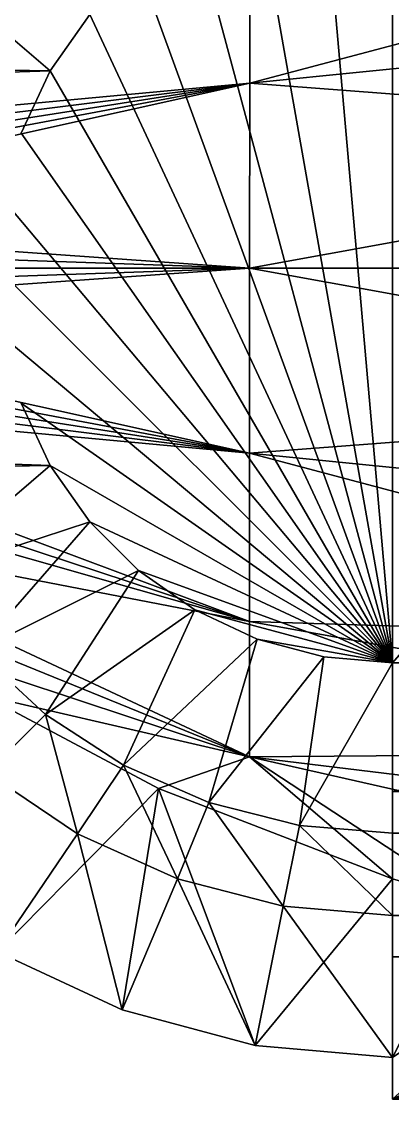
# Model space of a CAD drawing. Header units: inches. Extents: x 0 to 46333, y 12439 to 30520.
# Drawn here: x 14552.2 to 14570, y 18705.3 to 18757.3 of the extents above; entities that cross this region are included whole.
import ezdxf

# ---------------------------------------------------------------- set-up
doc = ezdxf.new("R2010")
doc.units = ezdxf.units.IN
doc.header["$MEASUREMENT"] = 0
doc.layers.add('DLX_FL1_LUM', color=7, linetype='Continuous', true_color=0xffd400)

msp = doc.modelspace()

# ---------------------------------------------------------------- linework, layer by layer
at = {"layer": 'DLX_FL1_LUM'}
for points in [[(14570.029, 18726.367, 0), (14566.724, 18764.167, 0)], [(14566.724, 18764.167, 0), (14570.029, 18726.367, 0)], [(14570.03, 18764.456, 0), (14570.029, 18726.367, 0)], [(14570.029, 18726.367, 0), (14570.03, 18764.456, 0)], [(14603.107, 18764.455, 0), (14570.029, 18726.367, 0)], [(14570.029, 18726.367, 0), (14603.107, 18764.455, 0)], [(14563.15, 18754.344, 0), (14597.771, 18763.543, 0)], [(14597.771, 18763.543, 0), (14563.15, 18754.344, 0)], [(14570.029, 18726.367, 0), (14563.517, 18763.307, 0)], [(14563.517, 18763.307, 0), (14570.029, 18726.367, 0)], [(14563.15, 18762.454, 0), (14563.15, 18754.344, 0)], [(14563.15, 18754.344, 0), (14563.15, 18762.454, 0)], [(14570.029, 18726.367, 0), (14560.509, 18761.904, 0)], [(14560.509, 18761.904, 0), (14570.029, 18726.367, 0)], [(14553.537, 18754.934, 0), (14547.227, 18760.357, 0)], [(14547.227, 18760.357, 0), (14553.537, 18754.934, 0)], [(14570.029, 18726.367, 0), (14557.789, 18760.001, 0)], [(14557.789, 18760.001, 0), (14570.029, 18726.367, 0)], [(14563.15, 18754.344, 0), (14597.77, 18757.812, 0)], [(14597.77, 18757.812, 0), (14563.15, 18754.344, 0)], [(14553.537, 18754.934, 0), (14555.442, 18757.653, 0)], [(14555.442, 18757.653, 0), (14553.537, 18754.934, 0)], [(14570.029, 18726.367, 0), (14555.442, 18757.653, 0)], [(14555.442, 18757.653, 0), (14570.029, 18726.367, 0)], [(14553.537, 18754.934, 0), (14547.509, 18755.03, 0)], [(14547.509, 18755.03, 0), (14553.537, 18754.934, 0)], [(14553.537, 18754.934, 0), (14547.64, 18754.734, 0)], [(14547.64, 18754.734, 0), (14553.537, 18754.934, 0)], [(14552.134, 18751.926, 0), (14553.537, 18754.934, 0)], [(14553.537, 18754.934, 0), (14552.134, 18751.926, 0)], [(14570.029, 18726.367, 0), (14553.537, 18754.934, 0)], [(14553.537, 18754.934, 0), (14570.029, 18726.367, 0)], [(14532.666, 18747.574, 0), (14563.15, 18754.344, 0)], [(14563.15, 18754.344, 0), (14532.666, 18747.574, 0)], [(14532.946, 18748.653, 0), (14563.15, 18754.344, 0)], [(14563.15, 18754.344, 0), (14532.946, 18748.653, 0)], [(14563.15, 18754.344, 0), (14533.305, 18749.658, 0)], [(14533.305, 18749.658, 0), (14563.15, 18754.344, 0)], [(14533.769, 18750.669, 0), (14563.15, 18754.344, 0)], [(14563.15, 18754.344, 0), (14533.769, 18750.669, 0)], [(14534.298, 18751.648, 0), (14563.15, 18754.344, 0)], [(14563.15, 18754.344, 0), (14534.298, 18751.648, 0)], [(14563.15, 18754.344, 0), (14563.149, 18745.412, 0)], [(14563.149, 18745.412, 0), (14563.15, 18754.344, 0)], [(14597.77, 18751.707, 0), (14563.15, 18754.344, 0)], [(14563.15, 18754.344, 0), (14597.77, 18751.707, 0)], [(14570.029, 18726.367, 0), (14552.134, 18751.926, 0)], [(14552.134, 18751.926, 0), (14570.029, 18726.367, 0)], [(14563.149, 18745.412, 0), (14597.77, 18751.707, 0)], [(14597.77, 18751.707, 0), (14563.149, 18745.412, 0)], [(14570.029, 18726.367, 0), (14551.275, 18748.72, 0)], [(14551.275, 18748.72, 0), (14570.029, 18726.367, 0)], [(14532.666, 18747.574, 0), (14563.149, 18745.412, 0)], [(14563.149, 18745.412, 0), (14532.666, 18747.574, 0)], [(14563.149, 18745.412, 0), (14532.484, 18746.476, 0)], [(14532.484, 18746.476, 0), (14563.149, 18745.412, 0)], [(14532.419, 18745.413, 0), (14563.149, 18745.412, 0)], [(14563.149, 18745.412, 0), (14532.419, 18745.413, 0)], [(14532.484, 18744.349, 0), (14563.149, 18745.412, 0)], [(14563.149, 18745.412, 0), (14532.484, 18744.349, 0)], [(14532.666, 18743.252, 0), (14563.149, 18745.412, 0)], [(14563.149, 18745.412, 0), (14532.666, 18743.252, 0)], [(14570.029, 18726.367, 0), (14550.986, 18745.412, 0)], [(14550.986, 18745.412, 0), (14570.029, 18726.367, 0)], [(14563.149, 18745.412, 0), (14597.77, 18739.115, 0)], [(14563.149, 18736.479, 0), (14563.149, 18745.412, 0)], [(14597.77, 18739.115, 0), (14563.149, 18745.412, 0)], [(14563.149, 18745.412, 0), (14597.77, 18745.41, 0)], [(14563.149, 18745.412, 0), (14563.149, 18736.479, 0)], [(14597.77, 18745.41, 0), (14563.149, 18745.412, 0)], [(14532.666, 18743.252, 0), (14563.149, 18736.479, 0)], [(14563.149, 18736.479, 0), (14532.666, 18743.252, 0)], [(14563.149, 18736.479, 0), (14532.946, 18742.174, 0)], [(14532.946, 18742.174, 0), (14563.149, 18736.479, 0)], [(14570.029, 18726.367, 0), (14551.275, 18742.105, 0)], [(14551.275, 18742.105, 0), (14570.029, 18726.367, 0)], [(14533.305, 18741.168, 0), (14563.149, 18736.479, 0)], [(14563.149, 18736.479, 0), (14533.305, 18741.168, 0)], [(14533.768, 18740.157, 0), (14563.149, 18736.479, 0)], [(14563.149, 18736.479, 0), (14533.768, 18740.157, 0)], [(14534.298, 18739.178, 0), (14563.149, 18728.369, 0)], [(14563.149, 18728.369, 0), (14534.298, 18739.178, 0)], [(14534.298, 18739.178, 0), (14563.149, 18736.479, 0)], [(14563.149, 18736.479, 0), (14534.298, 18739.178, 0)], [(14597.77, 18739.115, 0), (14563.149, 18736.479, 0)], [(14563.149, 18736.479, 0), (14597.77, 18739.115, 0)], [(14553.536, 18735.89, 0), (14552.134, 18738.899, 0)], [(14552.134, 18738.899, 0), (14553.536, 18735.89, 0)], [(14570.029, 18726.367, 0), (14552.134, 18738.899, 0)], [(14552.134, 18738.899, 0), (14570.029, 18726.367, 0)], [(14535.39, 18737.511, 0), (14563.149, 18728.369, 0)], [(14563.149, 18728.369, 0), (14535.39, 18737.511, 0)], [(14563.149, 18736.479, 0), (14597.77, 18727.279, 0)], [(14563.149, 18728.369, 0), (14563.149, 18736.479, 0)], [(14563.149, 18736.479, 0), (14597.77, 18733.009, 0)], [(14597.77, 18727.279, 0), (14563.149, 18736.479, 0)], [(14563.149, 18736.479, 0), (14563.149, 18728.369, 0)], [(14597.77, 18733.009, 0), (14563.149, 18736.479, 0)], [(14553.536, 18735.89, 0), (14547.64, 18736.091, 0)], [(14547.64, 18736.091, 0), (14553.536, 18735.89, 0)], [(14563.149, 18728.369, 0), (14536.609, 18735.934, 0)], [(14536.609, 18735.934, 0), (14563.149, 18728.369, 0)], [(14553.536, 18735.89, 0), (14547.226, 18730.468, 0)], [(14547.226, 18730.468, 0), (14553.536, 18735.89, 0)], [(14547.509, 18735.794, 0), (14553.536, 18735.89, 0)], [(14553.536, 18735.89, 0), (14547.509, 18735.794, 0)], [(14555.441, 18733.171, 0), (14553.536, 18735.89, 0)], [(14553.536, 18735.89, 0), (14555.441, 18733.171, 0)], [(14570.029, 18726.367, 0), (14553.536, 18735.89, 0)], [(14553.536, 18735.89, 0), (14570.029, 18726.367, 0)], [(14539.437, 18732.944, 0), (14563.148, 18721.83, 0)], [(14563.148, 18721.83, 0), (14539.437, 18732.944, 0)], [(14539.437, 18732.944, 0), (14563.149, 18728.369, 0)], [(14563.149, 18728.369, 0), (14539.437, 18732.944, 0)], [(14555.441, 18733.171, 0), (14547.226, 18730.468, 0)], [(14547.226, 18730.468, 0), (14555.441, 18733.171, 0)], [(14555.441, 18733.171, 0), (14549.992, 18726.922, 0)], [(14549.992, 18726.922, 0), (14555.441, 18733.171, 0)], [(14557.788, 18730.823, 0), (14555.441, 18733.171, 0)], [(14555.441, 18733.171, 0), (14557.788, 18730.823, 0)], [(14570.029, 18726.367, 0), (14555.441, 18733.171, 0)], [(14555.441, 18733.171, 0), (14570.029, 18726.367, 0)], [(14557.788, 18730.823, 0), (14549.992, 18726.922, 0)], [(14549.992, 18726.922, 0), (14557.788, 18730.823, 0)], [(14557.788, 18730.823, 0), (14553.303, 18723.881, 0)], [(14553.303, 18723.881, 0), (14557.788, 18730.823, 0)], [(14560.507, 18728.919, 0), (14557.788, 18730.823, 0)], [(14557.788, 18730.823, 0), (14560.507, 18728.919, 0)], [(14570.029, 18726.367, 0), (14557.788, 18730.823, 0)], [(14557.788, 18730.823, 0), (14570.029, 18726.367, 0)], [(14563.148, 18721.83, 0), (14542.525, 18730.219, 0)], [(14542.525, 18730.219, 0), (14563.148, 18721.83, 0)], [(14560.507, 18728.919, 0), (14553.303, 18723.881, 0)], [(14553.303, 18723.881, 0), (14560.507, 18728.919, 0)], [(14560.507, 18728.919, 0), (14557.069, 18721.424, 0)], [(14557.069, 18721.424, 0), (14560.507, 18728.919, 0)], [(14563.516, 18727.516, 0), (14560.507, 18728.919, 0)], [(14560.507, 18728.919, 0), (14563.516, 18727.516, 0)], [(14570.029, 18726.367, 0), (14560.507, 18728.919, 0)], [(14560.507, 18728.919, 0), (14570.029, 18726.367, 0)], [(14563.149, 18728.369, 0), (14563.148, 18721.83, 0)], [(14563.148, 18721.83, 0), (14563.149, 18728.369, 0)], [(14597.77, 18727.279, 0), (14563.149, 18728.369, 0)], [(14597.77, 18722.096, 0), (14563.149, 18728.369, 0)], [(14563.149, 18728.369, 0), (14597.77, 18727.279, 0)], [(14563.149, 18728.369, 0), (14597.77, 18722.096, 0)], [(14546.254, 18727.433, 0), (14563.148, 18721.83, 0)], [(14563.148, 18721.83, 0), (14546.254, 18727.433, 0)], [(14563.516, 18727.516, 0), (14557.069, 18721.424, 0)], [(14557.069, 18721.424, 0), (14563.516, 18727.516, 0)], [(14563.516, 18727.516, 0), (14561.188, 18719.62, 0)], [(14561.188, 18719.62, 0), (14563.516, 18727.516, 0)], [(14566.722, 18726.657, 0), (14563.516, 18727.516, 0)], [(14563.516, 18727.516, 0), (14566.722, 18726.657, 0)], [(14570.029, 18726.367, 0), (14563.516, 18727.516, 0)], [(14563.516, 18727.516, 0), (14570.029, 18726.367, 0)], [(14553.303, 18723.881, 0), (14549.992, 18726.922, 0)], [(14549.992, 18726.922, 0), (14553.303, 18723.881, 0)], [(14566.722, 18726.657, 0), (14561.188, 18719.62, 0)], [(14561.188, 18719.62, 0), (14566.722, 18726.657, 0)], [(14566.722, 18726.657, 0), (14565.547, 18718.518, 0)], [(14565.547, 18718.518, 0), (14566.722, 18726.657, 0)], [(14570.029, 18726.367, 0), (14566.722, 18726.657, 0)], [(14566.722, 18726.657, 0), (14570.029, 18726.367, 0)], [(14570.029, 18726.367, 0), (14565.547, 18718.518, 0)], [(14565.547, 18718.518, 0), (14570.029, 18726.367, 0)], [(14570.028, 18718.147, 0), (14570.029, 18726.367, 0)], [(14570.029, 18726.367, 0), (14570.028, 18718.147, 0)], [(14603.106, 18726.366, 0), (14570.029, 18726.367, 0)], [(14570.029, 18726.367, 0), (14570.029, 18720.152, 0)], [(14570.029, 18726.367, 0), (14603.106, 18726.366, 0)], [(14570.029, 18720.152, 0), (14570.029, 18726.367, 0)], [(14603.106, 18726.366, 0), (14570.029, 18720.152, 0)], [(14570.029, 18720.152, 0), (14603.106, 18726.366, 0)], [(14550.345, 18724.788, 0), (14558.753, 18720.3, 0)], [(14558.753, 18720.3, 0), (14550.345, 18724.788, 0)], [(14550.345, 18724.788, 0), (14563.148, 18721.83, 0)], [(14563.148, 18721.83, 0), (14550.345, 18724.788, 0)], [(14570.029, 18720.152, 0), (14642.197, 18724.307, 0)], [(14642.197, 18724.307, 0), (14570.029, 18720.152, 0)], [(14570.029, 18720.152, 0), (15047.138, 18724.292, 0)], [(15047.138, 18724.292, 0), (14570.029, 18720.152, 0)], [(14550.474, 18721.06, 0), (14553.303, 18723.881, 0)], [(14553.303, 18723.881, 0), (14550.474, 18721.06, 0)], [(14557.069, 18721.424, 0), (14553.303, 18723.881, 0)], [(14553.303, 18723.881, 0), (14554.852, 18718.116, 0)], [(14554.852, 18718.116, 0), (14553.303, 18723.881, 0)], [(14553.303, 18723.881, 0), (14557.069, 18721.424, 0)], [(14563.148, 18721.83, 0), (14597.77, 18722.096, 0)], [(14597.77, 18722.096, 0), (14563.148, 18721.83, 0)], [(14554.852, 18718.116, 0), (14557.069, 18721.424, 0)], [(14557.069, 18721.424, 0), (14554.852, 18718.116, 0)], [(14561.188, 18719.62, 0), (14557.069, 18721.424, 0)], [(14557.069, 18721.424, 0), (14559.664, 18715.95, 0)], [(14559.664, 18715.95, 0), (14557.069, 18721.424, 0)], [(14557.069, 18721.424, 0), (14561.188, 18719.62, 0)], [(14558.753, 18720.3, 0), (14563.148, 18721.83, 0)], [(14563.148, 18721.83, 0), (14558.753, 18720.3, 0)], [(14563.148, 18721.83, 0), (14597.77, 18717.619, 0)], [(14597.77, 18713.982, 0), (14563.148, 18721.83, 0)], [(14563.148, 18721.83, 0), (14597.77, 18713.982, 0)], [(14573.79, 18714.83, 0), (14563.148, 18721.83, 0)], [(14563.148, 18721.83, 0), (14573.79, 18714.83, 0)], [(14570.028, 18715.938, 0), (14563.148, 18721.83, 0)], [(14563.148, 18721.83, 0), (14570.028, 18715.938, 0)], [(14597.77, 18717.619, 0), (14563.148, 18721.83, 0)], [(14550.474, 18721.06, 0), (14554.852, 18718.116, 0)], [(14554.852, 18718.116, 0), (14550.474, 18721.06, 0)], [(14550.984, 18712.426, 0), (14558.753, 18720.3, 0)], [(14558.753, 18720.3, 0), (14550.984, 18712.426, 0)], [(14558.753, 18720.3, 0), (14557.002, 18709.621, 0)], [(14557.002, 18709.621, 0), (14558.753, 18720.3, 0)], [(14558.753, 18720.3, 0), (14563.415, 18707.902, 0)], [(14558.753, 18720.3, 0), (14570.028, 18715.938, 0)], [(14563.415, 18707.902, 0), (14558.753, 18720.3, 0)], [(14570.028, 18715.938, 0), (14558.753, 18720.3, 0)], [(14570.029, 18720.152, 0), (14570.028, 18718.147, 0)], [(14570.028, 18718.147, 0), (14570.029, 18720.152, 0)], [(14570.029, 18720.152, 0), (15149.376, 18720.13, 0)], [(15149.376, 18720.13, 0), (14570.029, 18720.152, 0)], [(14570.029, 18720.152, 0), (15149.375, 18718.125, 0)], [(15149.375, 18718.125, 0), (14570.029, 18720.152, 0)], [(14559.664, 18715.95, 0), (14561.188, 18719.62, 0)], [(14561.188, 18719.62, 0), (14559.664, 18715.95, 0)], [(14565.547, 18718.518, 0), (14561.188, 18719.62, 0)], [(14561.188, 18719.62, 0), (14564.771, 18714.626, 0)], [(14564.771, 18714.626, 0), (14561.188, 18719.62, 0)], [(14561.188, 18719.62, 0), (14565.547, 18718.518, 0)], [(14564.771, 18714.626, 0), (14565.547, 18718.518, 0)], [(14565.547, 18718.518, 0), (14564.771, 18714.626, 0)], [(14570.028, 18718.147, 0), (14565.547, 18718.518, 0)], [(14565.547, 18718.518, 0), (14570.028, 18714.179, 0)], [(14570.028, 18714.179, 0), (14565.547, 18718.518, 0)], [(14565.547, 18718.518, 0), (14570.028, 18718.147, 0)], [(14554.852, 18718.116, 0), (14550.984, 18712.426, 0)], [(14550.984, 18712.426, 0), (14554.852, 18718.116, 0)], [(14554.852, 18718.116, 0), (14559.664, 18715.95, 0)], [(14554.852, 18718.116, 0), (14557.002, 18709.621, 0)], [(14559.664, 18715.95, 0), (14554.852, 18718.116, 0)], [(14557.002, 18709.621, 0), (14554.852, 18718.116, 0)], [(15149.375, 18718.125, 0), (14570.028, 18718.147, 0)], [(14570.028, 18718.147, 0), (15149.375, 18714.158, 0)], [(14570.028, 18718.147, 0), (15149.375, 18718.125, 0)], [(15149.375, 18714.158, 0), (14570.028, 18718.147, 0)], [(14570.028, 18718.147, 0), (14570.028, 18714.179, 0)], [(14570.028, 18714.179, 0), (14570.028, 18718.147, 0)], [(14559.664, 18715.95, 0), (14557.002, 18709.621, 0)], [(14557.002, 18709.621, 0), (14559.664, 18715.95, 0)], [(14559.664, 18715.95, 0), (14564.771, 18714.626, 0)], [(14559.664, 18715.95, 0), (14563.415, 18707.902, 0)], [(14564.771, 18714.626, 0), (14559.664, 18715.95, 0)], [(14563.415, 18707.902, 0), (14559.664, 18715.95, 0)], [(14563.415, 18707.902, 0), (14570.028, 18715.938, 0)], [(14570.028, 18715.938, 0), (14563.415, 18707.902, 0)], [(14570.028, 18715.938, 0), (14570.028, 18707.323, 0)], [(14570.028, 18707.323, 0), (14570.028, 18715.938, 0)], [(14570.028, 18715.938, 0), (14573.79, 18714.83, 0)], [(14573.79, 18714.83, 0), (14570.028, 18715.938, 0)], [(14564.771, 18714.626, 0), (14563.415, 18707.902, 0)], [(14563.415, 18707.902, 0), (14564.771, 18714.626, 0)], [(14564.771, 18714.626, 0), (14570.028, 18714.179, 0)], [(14564.771, 18714.626, 0), (14570.028, 18707.323, 0)], [(14570.028, 18714.179, 0), (14564.771, 18714.626, 0)], [(14570.028, 18707.323, 0), (14564.771, 18714.626, 0)], [(14573.79, 18714.83, 0), (14570.028, 18707.323, 0)], [(14570.028, 18707.323, 0), (14573.79, 18714.83, 0)], [(14570.028, 18712.175, 0), (14570.028, 18714.179, 0)], [(14570.028, 18714.179, 0), (14570.028, 18707.323, 0)], [(14570.028, 18714.179, 0), (15149.375, 18714.158, 0)], [(15149.375, 18714.158, 0), (14570.028, 18714.179, 0)], [(14570.028, 18714.179, 0), (14570.028, 18712.175, 0)], [(14570.028, 18707.323, 0), (14570.028, 18714.179, 0)], [(14570.028, 18712.175, 0), (15149.375, 18714.158, 0)], [(15149.375, 18714.158, 0), (14570.028, 18712.175, 0)], [(14579.159, 18713.523, 0), (14570.028, 18705.318, 0)], [(14570.028, 18707.323, 0), (14579.159, 18713.523, 0)], [(14579.159, 18713.523, 0), (14570.028, 18707.323, 0)], [(14570.028, 18705.318, 0), (14579.159, 18713.523, 0)], [(14550.984, 18712.426, 0), (14557.002, 18709.621, 0)], [(14557.002, 18709.621, 0), (14550.984, 18712.426, 0)], [(14584.593, 18712.51, 0), (14570.028, 18705.318, 0)], [(14570.028, 18705.318, 0), (14584.593, 18712.51, 0)], [(14570.028, 18705.318, 0), (14570.028, 18712.175, 0)], [(14570.028, 18712.175, 0), (14570.028, 18707.323, 0)], [(14570.028, 18707.323, 0), (14570.028, 18712.175, 0)], [(14570.028, 18712.175, 0), (15149.375, 18705.297, 0)], [(15149.375, 18712.153, 0), (14570.028, 18712.175, 0)], [(15149.375, 18705.297, 0), (14570.028, 18712.175, 0)], [(14570.028, 18712.175, 0), (14570.028, 18705.318, 0)], [(14570.028, 18712.175, 0), (15149.375, 18712.153, 0)], [(14590.021, 18711.802, 0), (14570.028, 18705.318, 0)], [(14570.028, 18705.318, 0), (14590.021, 18711.802, 0)], [(14595.368, 18711.39, 0), (14570.028, 18705.318, 0)], [(14570.028, 18705.318, 0), (14595.368, 18711.39, 0)], [(14570.028, 18705.318, 0), (14597.77, 18711.296, 0)], [(14597.77, 18711.296, 0), (14570.028, 18705.318, 0)], [(14557.002, 18709.621, 0), (14563.415, 18707.902, 0)], [(14563.415, 18707.902, 0), (14557.002, 18709.621, 0)], [(14563.415, 18707.902, 0), (14570.028, 18707.323, 0)], [(14570.028, 18707.323, 0), (14563.415, 18707.902, 0)], [(14570.028, 18707.323, 0), (14570.028, 18705.318, 0)], [(14570.028, 18705.318, 0), (14570.028, 18707.323, 0)], [(14570.028, 18705.318, 0), (15149.375, 18705.297, 0)], [(15149.375, 18705.297, 0), (14570.028, 18705.318, 0)]]:
    msp.add_polyline3d(points, dxfattribs=at)

doc.saveas('drawing.dxf')
